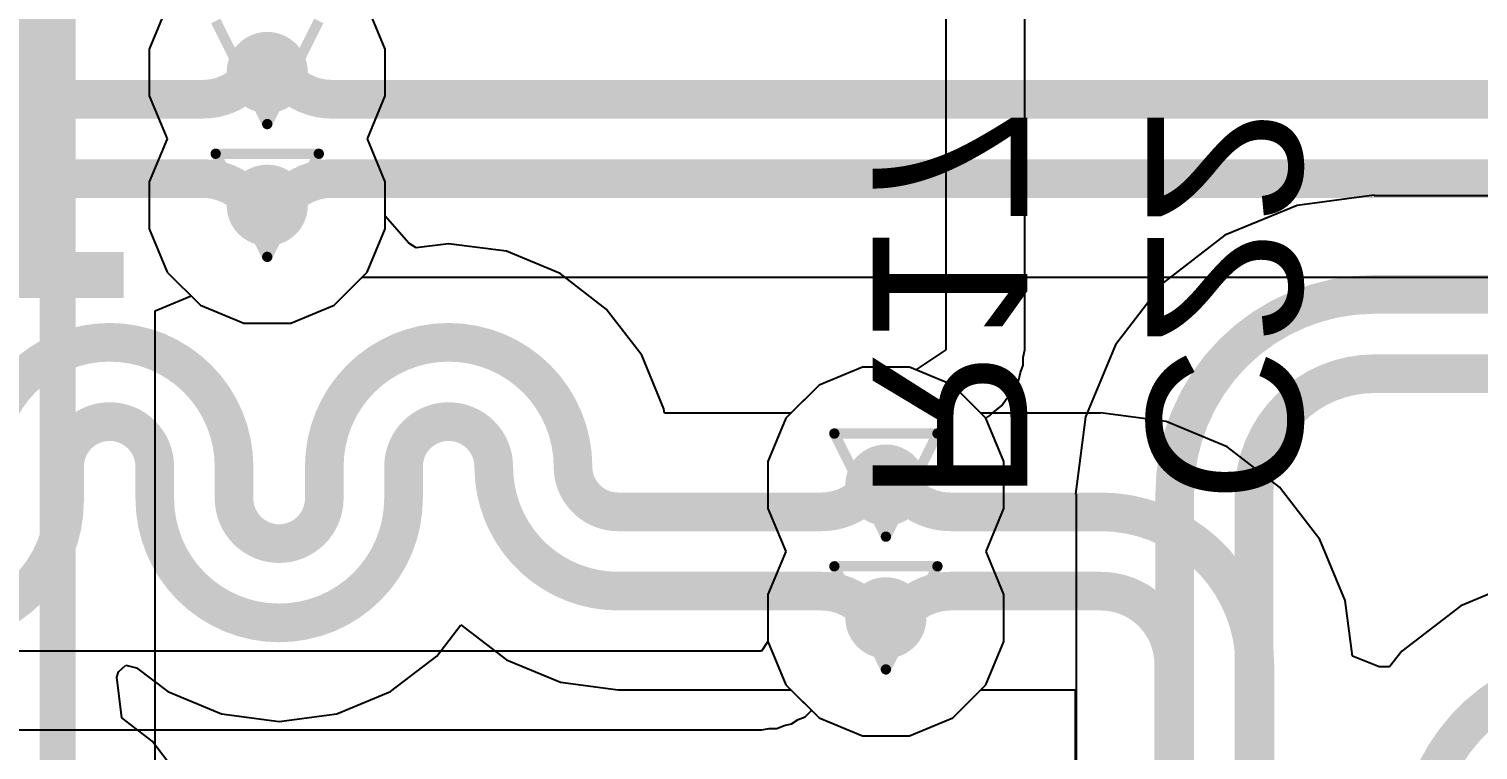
# Model space of a CAD drawing. Header units: inches. Extents: x -5 to 234, y -4 to 104.
# Drawn here: x 48.06 to 55.2, y 6.19 to 9.74 of the extents above; entities that cross this region are included whole.
import ezdxf

# ---------------------------------------------------------------- set-up
doc = ezdxf.new("R2010")
doc.units = ezdxf.units.IN
for name, color, linetype in [('Bottom Layer', 5, 'Continuous'), ('Bottom Overlay', 54, 'Continuous'), ('Drill Drawing', 1, 'Continuous'), ('GND', 16, 'Continuous'), ('POWER', 76, 'Continuous'), ('Top Layer', 1, 'Continuous'), ('Top Overlay', 2, 'Continuous'), ('Via Holes', 16, 'Continuous')]:
    doc.layers.add(name, color=color, linetype=linetype)
doc.styles.add('Arial', font='', dxfattribs={"height": 0.2})
doc.styles.add('Arial Black_Bold', font='', dxfattribs={"height": 0.2})
doc.styles.get('Arial').set_extended_font_data('Arial')
doc.styles.get('Arial Black_Bold').set_extended_font_data('Arial Black', bold=True)

msp = doc.modelspace()

# ---------------------------------------------------------------- hatches: boundary and pattern name
at = {"layer": 'Bottom Layer'}
h = msp.add_hatch(color=5, dxfattribs=at)
edge = h.paths.add_edge_path()
edge.add_arc((49.234, 9.5298), 0.2, 0, 360)
h = msp.add_hatch(color=5, dxfattribs=at)
edge = h.paths.add_edge_path()
edge.add_arc((49.234, 8.8758), 0.2, 0, 360)
h = msp.add_hatch(color=5, dxfattribs=at)
edge = h.paths.add_edge_path()
edge.add_arc((52.282, 7.4978), 0.2, 0, 360)
h = msp.add_hatch(color=5, dxfattribs=at)
edge = h.paths.add_edge_path()
edge.add_arc((52.282, 6.8438), 0.2, 0, 360)
at = {"layer": 'GND'}
h = msp.add_hatch(color=16, dxfattribs=at)
edge = h.paths.add_edge_path()
edge.add_arc((49.234, 9.5298), 0.2, 0, 360)
h = msp.add_hatch(color=16, dxfattribs=at)
edge = h.paths.add_edge_path()
edge.add_arc((49.234, 8.8758), 0.2, 0, 360)
h = msp.add_hatch(color=16, dxfattribs=at)
edge = h.paths.add_edge_path()
edge.add_arc((52.282, 7.4978), 0.2, 0, 360)
h = msp.add_hatch(color=16, dxfattribs=at)
edge = h.paths.add_edge_path()
edge.add_arc((52.282, 6.8438), 0.2, 0, 360)
at = {"layer": 'POWER'}
h = msp.add_hatch(color=76, dxfattribs=at)
edge = h.paths.add_edge_path()
edge.add_arc((49.234, 9.5298), 0.2, 0, 360)
h = msp.add_hatch(color=76, dxfattribs=at)
edge = h.paths.add_edge_path()
edge.add_arc((49.234, 8.8758), 0.2, 0, 360)
h = msp.add_hatch(color=76, dxfattribs=at)
edge = h.paths.add_edge_path()
edge.add_arc((52.282, 7.4978), 0.2, 0, 360)
h = msp.add_hatch(color=76, dxfattribs=at)
edge = h.paths.add_edge_path()
edge.add_arc((52.282, 6.8438), 0.2, 0, 360)
at = {"layer": 'Top Layer'}
h = msp.add_hatch(color=1, dxfattribs=at)
edge = h.paths.add_edge_path()
edge.add_arc((49.234, 9.5298), 0.2, 0, 360)
h = msp.add_hatch(color=1, dxfattribs=at)
edge = h.paths.add_edge_path()
edge.add_arc((49.234, 8.8758), 0.2, 0, 360)
h = msp.add_hatch(color=1, dxfattribs=at)
edge = h.paths.add_edge_path()
edge.add_arc((52.282, 7.4978), 0.2, 0, 360)
h = msp.add_hatch(color=1, dxfattribs=at)
edge = h.paths.add_edge_path()
edge.add_arc((52.282, 6.8438), 0.2, 0, 360)
at = {"layer": 'Via Holes'}
h = msp.add_hatch(color=7, dxfattribs=at)
edge = h.paths.add_edge_path()
edge.add_arc((49.234, 9.5298), 0.1, 0, 360)
h = msp.add_hatch(color=7, dxfattribs=at)
edge = h.paths.add_edge_path()
edge.add_arc((49.234, 8.8758), 0.1, 0, 360)
h = msp.add_hatch(color=7, dxfattribs=at)
edge = h.paths.add_edge_path()
edge.add_arc((52.282, 7.4978), 0.1, 0, 360)
h = msp.add_hatch(color=7, dxfattribs=at)
edge = h.paths.add_edge_path()
edge.add_arc((52.282, 6.8438), 0.1, 0, 360)

# ---------------------------------------------------------------- linework, layer by layer
at = {"layer": 'Bottom Layer'}
for p, q in [((49.815, 9.6453), (49.7265, 9.8589)), ((49.815, 9.4142), (49.815, 9.6453)), ((49.7274, 9.2028), (49.815, 9.4142)), ((49.815, 8.9913), (49.7274, 9.2028)), ((49.815, 8.8226), (49.815, 8.9913)), ((54.6877, 8.9256), (54.3077, 8.8755)), ((54.6877, 8.9228), (54.6877, 8.9256)), ((54.3077, 8.8755), (53.9524, 8.7284)), ((54.6881, 8.9225), (54.6877, 8.9228)), ((73.5388, 8.9225), (54.6881, 8.9225)), ((54.6881, 8.9225), (54.6881, 8.9225)), ((49.9312, 8.6886), (49.815, 8.8226)), ((53.9524, 8.7284), (53.6473, 8.4943)), ((49.9683, 8.6657), (49.9312, 8.6886)), ((50.1276, 8.6867), (49.9683, 8.6657)), ((50.4119, 8.6492), (50.1276, 8.6867)), ((50.6768, 8.5395), (50.4119, 8.6492)), ((50.9043, 8.365), (50.6768, 8.5395)), ((53.6473, 8.4943), (53.4132, 8.1892)), ((51.0788, 8.1375), (50.9043, 8.365)), ((53.4132, 8.1892), (53.266, 7.8339)), ((51.1886, 7.8726), (51.0788, 8.1375)), ((52.1664, 8.0788), (51.9529, 7.9903)), ((52.3975, 8.0788), (52.1664, 8.0788)), ((52.6111, 7.9903), (52.3975, 8.0788)), ((51.9529, 7.9903), (51.8142, 7.8516)), ((52.7745, 7.8269), (52.6111, 7.9903)), ((51.1913, 7.8516), (51.1886, 7.8726)), ((51.8142, 7.8516), (51.1913, 7.8516)), ((52.863, 7.6133), (52.7745, 7.8269)), ((53.266, 7.8339), (53.2158, 7.4526)), ((52.863, 7.3822), (52.863, 7.6133)), ((53.2158, 7.4526), (53.2191, 7.4526)), ((53.2191, 7.4526), (53.2191, -0.7385)), ((52.7754, 7.1708), (52.863, 7.3822)), ((52.863, 6.9593), (52.7754, 7.1708)), ((52.863, 6.7282), (52.863, 6.9593)), ((50.0693, 6.6551), (50.1881, 6.8099)), ((50.1881, 6.8099), (50.4134, 6.637)), ((52.7745, 6.5146), (52.863, 6.7282)), ((49.8418, 6.4806), (50.0693, 6.6551)), ((48.4925, 6.5521), (48.5019, 6.5776)), ((48.5019, 6.5776), (48.538, 6.6104)), ((48.538, 6.6104), (48.5897, 6.5985)), ((48.5897, 6.5985), (48.7434, 6.4806)), ((50.4134, 6.637), (50.6783, 6.5273)), ((48.5174, 6.3515), (48.4925, 6.5521)), ((50.6783, 6.5273), (50.9626, 6.4899)), ((52.6111, 6.3512), (52.7745, 6.5146)), ((48.7434, 6.4806), (49.0083, 6.3709)), ((49.5769, 6.3709), (49.8418, 6.4806)), ((50.9626, 6.4899), (50.9626, 6.4899)), ((50.9626, 6.4899), (51.8142, 6.4899)), ((51.8142, 6.4899), (51.9529, 6.3512)), ((49.0083, 6.3709), (49.2926, 6.3334)), ((49.2926, 6.3334), (49.5769, 6.3709)), ((48.6677, 6.2362), (48.5174, 6.3515)), ((51.9529, 6.3512), (52.1664, 6.2628)), ((52.3975, 6.2628), (52.6111, 6.3512)), ((48.8422, 6.0087), (48.6677, 6.2362)), ((52.1664, 6.2628), (52.3975, 6.2628))]:
    msp.add_line(p, q, dxfattribs=at)
for points in [[(49.1372, 9.4897, 0.1905, 0.1905, -0.198912), (48.9159, 9.398, 0.1905, 0.1905, 0)], [(49.1372, 9.4897, 0.1905, 0.1905, -0.198912), (49.234, 9.5298, 0.1905, 0.1905, 0)], [(47.925, 9.398, 0.1905, 0.1905, 0), (48.9159, 9.398, 0.1905, 0.1905, 0)], [(47.1, 9.0075, 0.1905, 0.1905, 0), (48.9159, 9.0075, 0.1905, 0.1905, 0)], [(48.9159, 9.0075, 0.1905, 0.1905, -0.198912), (49.1372, 8.9158, 0.1905, 0.1905, 0)], [(49.234, 8.8758, 0.1905, 0.1905, -0.198912), (49.1372, 8.9158, 0.1905, 0.1905, 0)], [(53.7047, 7.4526, 0.1905, 0.1905, -0.413962), (54.6881, 8.4369, 0.1905, 0.1905, 0)], [(54.6881, 8.4369, 0.1905, 0.1905, 0), (73.5388, 8.4369, 0.1905, 0.1905, 0)], [(47.8449, 7.5883, 0.1905, 0.1905, -1), (49.0704, 7.5883, 0.1905, 0.1905, 0)], [(49.5149, 7.5883, 0.1905, 0.1905, -1), (50.7404, 7.5883, 0.1905, 0.1905, 0)], [(54.0952, 7.4526, 0.1905, 0.1905, -0.413798), (54.6881, 8.0464, 0.1905, 0.1905, 0)], [(54.6881, 8.0464, 0.1905, 0.1905, 0), (73.5388, 8.0464, 0.1905, 0.1905, 0)], [(48.2354, 7.5883, 0.1905, 0.1905, -1), (48.6799, 7.5883, 0.1905, 0.1905, 0)], [(49.9054, 7.5883, 0.1905, 0.1905, -1), (50.3499, 7.5883, 0.1905, 0.1905, 0)], [(48.2354, 7.4191, 0.1905, 0.1905, 0), (48.2354, 7.5883, 0.1905, 0.1905, 0)], [(48.6799, 7.4318, 0.1905, 0.1905, 0), (48.6799, 7.5883, 0.1905, 0.1905, 0)], [(49.0704, 7.4318, 0.1905, 0.1905, 0), (49.0704, 7.5883, 0.1905, 0.1905, 0)], [(49.5149, 7.4318, 0.1905, 0.1905, 0), (49.5149, 7.5883, 0.1905, 0.1905, 0)], [(49.9054, 7.4318, 0.1905, 0.1905, 0), (49.9054, 7.5883, 0.1905, 0.1905, 0)], [(50.3499, 7.5883, 0.1905, 0.1905, 0), (50.3499, 7.5883, 0.1905, 0.1905, 0)], [(50.9626, 6.9755, 0.1905, 0.1905, -0.414214), (50.3499, 7.5883, 0.1905, 0.1905, 0)], [(50.7404, 7.5883, 0.1905, 0.1905, 0), (50.7404, 7.5883, 0.1905, 0.1905, 0)], [(50.9626, 7.366, 0.1905, 0.1905, -0.414214), (50.7404, 7.5883, 0.1905, 0.1905, 0)], [(52.1852, 7.4577, 0.1905, 0.1905, -0.198912), (52.282, 7.4978, 0.1905, 0.1905, 0)], [(48.2354, 7.4191, 0.1905, 0.1905, -1), (47.0099, 7.4191, 0.1905, 0.1905, 0)], [(49.9054, 7.4318, 0.1905, 0.1905, -1), (48.6799, 7.4318, 0.1905, 0.1905, 0)], [(49.5149, 7.4318, 0.1905, 0.1905, -1), (49.0704, 7.4318, 0.1905, 0.1905, 0)], [(52.1852, 7.4577, 0.1905, 0.1905, -0.198912), (51.9639, 7.366, 0.1905, 0.1905, 0)], [(53.7047, 7.4526, 0.1905, 0.1905, 0), (53.7047, 7.4526, 0.1905, 0.1905, 0)], [(53.7047, -0.8883, 0.1905, 0.1905, 0), (53.7047, 7.4526, 0.1905, 0.1905, 0)], [(54.0952, -0.8883, 0.1905, 0.1905, 0), (54.0952, 7.4526, 0.1905, 0.1905, 0)], [(50.9626, 7.366, 0.1905, 0.1905, 0), (51.9639, 7.366, 0.1905, 0.1905, 0)], [(50.9626, 6.9755, 0.1905, 0.1905, 0), (51.9639, 6.9755, 0.1905, 0.1905, 0)], [(51.9639, 6.9755, 0.1905, 0.1905, -0.198912), (52.1852, 6.8838, 0.1905, 0.1905, 0)], [(52.282, 6.8438, 0.1905, 0.1905, -0.198912), (52.1852, 6.8838, 0.1905, 0.1905, 0)]]:
    msp.add_lwpolyline(points, format="xyseb", dxfattribs=at)
for points in [[(49.0896, 9.4897, 0.0952, 0.0952, 1), (49.1848, 9.4897, 0.0952, 0.0952, 1)], [(49.0896, 9.4897, 0.0952, 0.0952, 1), (49.1848, 9.4897, 0.0952, 0.0952, 1)], [(49.1864, 9.5298, 0.0952, 0.0952, 1), (49.2816, 9.5298, 0.0952, 0.0952, 1)], [(48.8683, 9.398, 0.0952, 0.0952, 1), (48.9635, 9.398, 0.0952, 0.0952, 1)], [(48.8683, 9.398, 0.0952, 0.0952, 1), (48.9635, 9.398, 0.0952, 0.0952, 1)], [(48.8683, 9.0075, 0.0952, 0.0952, 1), (48.9635, 9.0075, 0.0952, 0.0952, 1)], [(48.8683, 9.0075, 0.0952, 0.0952, 1), (48.9635, 9.0075, 0.0952, 0.0952, 1)], [(49.0896, 8.9158, 0.0952, 0.0952, 1), (49.1848, 8.9158, 0.0952, 0.0952, 1)], [(49.0896, 8.9158, 0.0952, 0.0952, 1), (49.1848, 8.9158, 0.0952, 0.0952, 1)], [(49.1864, 8.8758, 0.0952, 0.0952, 1), (49.2816, 8.8758, 0.0952, 0.0952, 1)], [(54.6405, 8.4369, 0.0952, 0.0952, 1), (54.7357, 8.4369, 0.0952, 0.0952, 1)], [(54.6405, 8.4369, 0.0952, 0.0952, 1), (54.7357, 8.4369, 0.0952, 0.0952, 1)], [(54.6405, 8.0464, 0.0952, 0.0952, 1), (54.7357, 8.0464, 0.0952, 0.0952, 1)], [(54.6405, 8.0464, 0.0952, 0.0952, 1), (54.7357, 8.0464, 0.0952, 0.0952, 1)], [(48.1877, 7.5883, 0.0952, 0.0952, 1), (48.283, 7.5883, 0.0952, 0.0952, 1)], [(48.1877, 7.5883, 0.0952, 0.0952, 1), (48.283, 7.5883, 0.0952, 0.0952, 1)], [(48.6322, 7.5883, 0.0952, 0.0952, 1), (48.7275, 7.5883, 0.0952, 0.0952, 1)], [(48.6322, 7.5883, 0.0952, 0.0952, 1), (48.7275, 7.5883, 0.0952, 0.0952, 1)], [(49.0227, 7.5883, 0.0952, 0.0952, 1), (49.118, 7.5883, 0.0952, 0.0952, 1)], [(49.0227, 7.5883, 0.0952, 0.0952, 1), (49.118, 7.5883, 0.0952, 0.0952, 1)], [(49.4672, 7.5883, 0.0952, 0.0952, 1), (49.5625, 7.5883, 0.0952, 0.0952, 1)], [(49.4672, 7.5883, 0.0952, 0.0952, 1), (49.5625, 7.5883, 0.0952, 0.0952, 1)], [(49.8577, 7.5883, 0.0952, 0.0952, 1), (49.953, 7.5883, 0.0952, 0.0952, 1)], [(49.8577, 7.5883, 0.0952, 0.0952, 1), (49.953, 7.5883, 0.0952, 0.0952, 1)], [(50.3022, 7.5883, 0.0952, 0.0952, 1), (50.3975, 7.5883, 0.0952, 0.0952, 1)], [(50.3022, 7.5883, 0.0952, 0.0952, 1), (50.3975, 7.5883, 0.0952, 0.0952, 1)], [(50.3022, 7.5883, 0.0952, 0.0952, 1), (50.3975, 7.5883, 0.0952, 0.0952, 1)], [(50.3022, 7.5883, 0.0952, 0.0952, 1), (50.3975, 7.5883, 0.0952, 0.0952, 1)], [(50.6927, 7.5883, 0.0952, 0.0952, 1), (50.788, 7.5883, 0.0952, 0.0952, 1)], [(50.6927, 7.5883, 0.0952, 0.0952, 1), (50.788, 7.5883, 0.0952, 0.0952, 1)], [(50.6927, 7.5883, 0.0952, 0.0952, 1), (50.788, 7.5883, 0.0952, 0.0952, 1)], [(50.6927, 7.5883, 0.0952, 0.0952, 1), (50.788, 7.5883, 0.0952, 0.0952, 1)], [(52.2344, 7.4978, 0.0952, 0.0952, 1), (52.3296, 7.4978, 0.0952, 0.0952, 1)], [(48.1877, 7.4191, 0.0952, 0.0952, 1), (48.283, 7.4191, 0.0952, 0.0952, 1)], [(48.1877, 7.4191, 0.0952, 0.0952, 1), (48.283, 7.4191, 0.0952, 0.0952, 1)], [(48.6322, 7.4318, 0.0952, 0.0952, 1), (48.7275, 7.4318, 0.0952, 0.0952, 1)], [(48.6322, 7.4318, 0.0952, 0.0952, 1), (48.7275, 7.4318, 0.0952, 0.0952, 1)], [(49.0227, 7.4318, 0.0952, 0.0952, 1), (49.118, 7.4318, 0.0952, 0.0952, 1)], [(49.0227, 7.4318, 0.0952, 0.0952, 1), (49.118, 7.4318, 0.0952, 0.0952, 1)], [(49.4672, 7.4318, 0.0952, 0.0952, 1), (49.5625, 7.4318, 0.0952, 0.0952, 1)], [(49.4672, 7.4318, 0.0952, 0.0952, 1), (49.5625, 7.4318, 0.0952, 0.0952, 1)], [(49.8577, 7.4318, 0.0952, 0.0952, 1), (49.953, 7.4318, 0.0952, 0.0952, 1)], [(49.8577, 7.4318, 0.0952, 0.0952, 1), (49.953, 7.4318, 0.0952, 0.0952, 1)], [(52.1376, 7.4577, 0.0952, 0.0952, 1), (52.2328, 7.4577, 0.0952, 0.0952, 1)], [(52.1376, 7.4577, 0.0952, 0.0952, 1), (52.2328, 7.4577, 0.0952, 0.0952, 1)], [(53.657, 7.4526, 0.0952, 0.0952, 1), (53.7523, 7.4526, 0.0952, 0.0952, 1)], [(53.657, 7.4526, 0.0952, 0.0952, 1), (53.7523, 7.4526, 0.0952, 0.0952, 1)], [(53.657, 7.4526, 0.0952, 0.0952, 1), (53.7523, 7.4526, 0.0952, 0.0952, 1)], [(53.657, 7.4526, 0.0952, 0.0952, 1), (53.7523, 7.4526, 0.0952, 0.0952, 1)], [(54.0475, 7.4526, 0.0952, 0.0952, 1), (54.1428, 7.4526, 0.0952, 0.0952, 1)], [(54.0475, 7.4526, 0.0952, 0.0952, 1), (54.1428, 7.4526, 0.0952, 0.0952, 1)], [(50.915, 7.366, 0.0952, 0.0952, 1), (51.0102, 7.366, 0.0952, 0.0952, 1)], [(50.915, 7.366, 0.0952, 0.0952, 1), (51.0102, 7.366, 0.0952, 0.0952, 1)], [(51.9163, 7.366, 0.0952, 0.0952, 1), (52.0115, 7.366, 0.0952, 0.0952, 1)], [(51.9163, 7.366, 0.0952, 0.0952, 1), (52.0115, 7.366, 0.0952, 0.0952, 1)], [(50.915, 6.9755, 0.0952, 0.0952, 1), (51.0102, 6.9755, 0.0952, 0.0952, 1)], [(50.915, 6.9755, 0.0952, 0.0952, 1), (51.0102, 6.9755, 0.0952, 0.0952, 1)], [(51.9163, 6.9755, 0.0952, 0.0952, 1), (52.0115, 6.9755, 0.0952, 0.0952, 1)], [(51.9163, 6.9755, 0.0952, 0.0952, 1), (52.0115, 6.9755, 0.0952, 0.0952, 1)], [(52.1376, 6.8838, 0.0952, 0.0952, 1), (52.2328, 6.8838, 0.0952, 0.0952, 1)], [(52.1376, 6.8838, 0.0952, 0.0952, 1), (52.2328, 6.8838, 0.0952, 0.0952, 1)], [(52.2344, 6.8438, 0.0952, 0.0952, 1), (52.3296, 6.8438, 0.0952, 0.0952, 1)]]:
    msp.add_lwpolyline(points, format="xyseb", close=True, dxfattribs=at)
at = {"layer": 'Drill Drawing'}
for points in [[(48.98, 9.7838, 0.0508, 0.0508, 0), (49.234, 9.2758, 0.0508, 0.0508, 0)], [(49.234, 9.2758, 0.0508, 0.0508, 0), (49.488, 9.7838, 0.0508, 0.0508, 0)], [(48.98, 9.1298, 0.0508, 0.0508, 0), (49.488, 9.1298, 0.0508, 0.0508, 0)], [(48.98, 9.1298, 0.0508, 0.0508, 0), (49.234, 8.6218, 0.0508, 0.0508, 0)], [(49.234, 8.6218, 0.0508, 0.0508, 0), (49.488, 9.1298, 0.0508, 0.0508, 0)], [(52.028, 7.7518, 0.0508, 0.0508, 0), (52.536, 7.7518, 0.0508, 0.0508, 0)], [(52.028, 7.7518, 0.0508, 0.0508, 0), (52.282, 7.2438, 0.0508, 0.0508, 0)], [(52.282, 7.2438, 0.0508, 0.0508, 0), (52.536, 7.7518, 0.0508, 0.0508, 0)], [(52.028, 7.0978, 0.0508, 0.0508, 0), (52.536, 7.0978, 0.0508, 0.0508, 0)], [(52.028, 7.0978, 0.0508, 0.0508, 0), (52.282, 6.5898, 0.0508, 0.0508, 0)], [(52.282, 6.5898, 0.0508, 0.0508, 0), (52.536, 7.0978, 0.0508, 0.0508, 0)]]:
    msp.add_lwpolyline(points, format="xyseb", dxfattribs=at)
for points in [[(49.2213, 9.2758, 0.0254, 0.0254, 1), (49.2467, 9.2758, 0.0254, 0.0254, 1)], [(49.2213, 9.2758, 0.0254, 0.0254, 1), (49.2467, 9.2758, 0.0254, 0.0254, 1)], [(48.9673, 9.1298, 0.0254, 0.0254, 1), (48.9927, 9.1298, 0.0254, 0.0254, 1)], [(48.9673, 9.1298, 0.0254, 0.0254, 1), (48.9927, 9.1298, 0.0254, 0.0254, 1)], [(49.4753, 9.1298, 0.0254, 0.0254, 1), (49.5007, 9.1298, 0.0254, 0.0254, 1)], [(49.4753, 9.1298, 0.0254, 0.0254, 1), (49.5007, 9.1298, 0.0254, 0.0254, 1)], [(49.2213, 8.6218, 0.0254, 0.0254, 1), (49.2467, 8.6218, 0.0254, 0.0254, 1)], [(49.2213, 8.6218, 0.0254, 0.0254, 1), (49.2467, 8.6218, 0.0254, 0.0254, 1)], [(52.0153, 7.7518, 0.0254, 0.0254, 1), (52.0407, 7.7518, 0.0254, 0.0254, 1)], [(52.0153, 7.7518, 0.0254, 0.0254, 1), (52.0407, 7.7518, 0.0254, 0.0254, 1)], [(52.5233, 7.7518, 0.0254, 0.0254, 1), (52.5487, 7.7518, 0.0254, 0.0254, 1)], [(52.5233, 7.7518, 0.0254, 0.0254, 1), (52.5487, 7.7518, 0.0254, 0.0254, 1)], [(52.2693, 7.2438, 0.0254, 0.0254, 1), (52.2947, 7.2438, 0.0254, 0.0254, 1)], [(52.2693, 7.2438, 0.0254, 0.0254, 1), (52.2947, 7.2438, 0.0254, 0.0254, 1)], [(52.0153, 7.0978, 0.0254, 0.0254, 1), (52.0407, 7.0978, 0.0254, 0.0254, 1)], [(52.0153, 7.0978, 0.0254, 0.0254, 1), (52.0407, 7.0978, 0.0254, 0.0254, 1)], [(52.5233, 7.0978, 0.0254, 0.0254, 1), (52.5487, 7.0978, 0.0254, 0.0254, 1)], [(52.5233, 7.0978, 0.0254, 0.0254, 1), (52.5487, 7.0978, 0.0254, 0.0254, 1)], [(52.2693, 6.5898, 0.0254, 0.0254, 1), (52.2947, 6.5898, 0.0254, 0.0254, 1)], [(52.2693, 6.5898, 0.0254, 0.0254, 1), (52.2947, 6.5898, 0.0254, 0.0254, 1)]]:
    msp.add_lwpolyline(points, format="xyseb", close=True, dxfattribs=at)
at = {"layer": 'GND'}
for p, q in [((48.7414, 9.8589), (48.653, 9.6453)), ((49.815, 9.6453), (49.7265, 9.8589)), ((48.653, 9.6453), (48.653, 9.4142)), ((49.815, 9.4142), (49.815, 9.6453)), ((48.653, 9.4142), (48.7406, 9.2028)), ((49.7274, 9.2028), (49.815, 9.4142)), ((48.7406, 9.2028), (48.653, 8.9913)), ((49.815, 8.9913), (49.7274, 9.2028)), ((48.653, 8.9913), (48.653, 8.7602)), ((49.815, 8.7602), (49.815, 8.9913)), ((48.653, 8.7602), (48.7414, 8.5466)), ((49.7265, 8.5466), (49.815, 8.7602)), ((48.7414, 8.5466), (48.9049, 8.3832)), ((49.5631, 8.3832), (49.7265, 8.5466)), ((48.9049, 8.3832), (49.1184, 8.2948)), ((49.3495, 8.2948), (49.5631, 8.3832)), ((49.1184, 8.2948), (49.3495, 8.2948)), ((52.1664, 8.0788), (51.9529, 7.9903)), ((52.3975, 8.0788), (52.1664, 8.0788)), ((52.6111, 7.9903), (52.3975, 8.0788)), ((51.9529, 7.9903), (51.7894, 7.8269)), ((52.7745, 7.8269), (52.6111, 7.9903)), ((51.7894, 7.8269), (51.701, 7.6133)), ((52.863, 7.6133), (52.7745, 7.8269)), ((51.701, 7.6133), (51.701, 7.3822)), ((52.863, 7.3822), (52.863, 7.6133)), ((51.701, 7.3822), (51.7886, 7.1708)), ((52.7754, 7.1708), (52.863, 7.3822)), ((51.7886, 7.1708), (51.701, 6.9593)), ((52.863, 6.9593), (52.7754, 7.1708)), ((51.701, 6.9593), (51.701, 6.7282)), ((52.863, 6.7282), (52.863, 6.9593)), ((51.701, 6.7282), (51.7894, 6.5146)), ((52.7745, 6.5146), (52.863, 6.7282)), ((51.7894, 6.5146), (51.9529, 6.3512)), ((52.6111, 6.3512), (52.7745, 6.5146)), ((51.9529, 6.3512), (52.1664, 6.2628)), ((52.3975, 6.2628), (52.6111, 6.3512)), ((52.1664, 6.2628), (52.3975, 6.2628))]:
    msp.add_line(p, q, dxfattribs=at)
at = {"layer": 'POWER'}
for p, q in [((52.578, 12.9121), (52.578, 9.5428)), ((52.9665, 9.5428), (52.9665, 12.9121)), ((48.7414, 9.8589), (48.653, 9.6453)), ((49.815, 9.6453), (49.7265, 9.8589)), ((48.653, 9.6453), (48.653, 9.4142)), ((49.815, 9.4142), (49.815, 9.6453)), ((52.578, 9.5428), (52.578, 8.164)), ((52.9665, 8.164), (52.9665, 9.5428)), ((48.653, 9.4142), (48.7406, 9.2028)), ((49.7274, 9.2028), (49.815, 9.4142)), ((48.7406, 9.2028), (48.653, 8.9913)), ((49.815, 8.9913), (49.7274, 9.2028)), ((48.653, 8.9913), (48.653, 8.7602)), ((49.815, 8.7602), (49.815, 8.9913)), ((48.653, 8.7602), (48.7414, 8.5466)), ((49.7265, 8.5466), (49.815, 8.7602)), ((48.7414, 8.5466), (48.9049, 8.3832)), ((49.5631, 8.3832), (49.7265, 8.5466)), ((48.9049, 8.3832), (49.1184, 8.2948)), ((49.3495, 8.2948), (49.5631, 8.3832)), ((49.1184, 8.2948), (49.3495, 8.2948)), ((52.578, 8.164), (52.4302, 8.0652)), ((52.959, 8.1265), (52.9665, 8.164)), ((52.1664, 8.0788), (51.9529, 7.9903)), ((52.3975, 8.0788), (52.1664, 8.0788)), ((52.4302, 8.0652), (52.3975, 8.0788)), ((52.9444, 8.0529), (52.959, 8.0882)), ((52.959, 8.0882), (52.959, 8.1265)), ((52.9156, 7.9836), (52.9369, 8.0154)), ((52.9369, 8.0154), (52.9444, 8.0529)), ((51.9529, 7.9903), (51.7894, 7.8269)), ((52.8739, 7.9212), (52.901, 7.9482)), ((52.901, 7.9482), (52.9156, 7.9836)), ((52.8001, 7.8473), (52.8527, 7.8893)), ((52.8527, 7.8893), (52.8739, 7.9212)), ((51.7894, 7.8269), (51.701, 7.6133)), ((52.7745, 7.8269), (52.7843, 7.8347)), ((52.863, 7.6133), (52.7745, 7.8269)), ((52.7843, 7.8347), (52.7938, 7.841)), ((52.7938, 7.841), (52.8001, 7.8473)), ((51.701, 7.6133), (51.701, 7.3822)), ((52.863, 7.3822), (52.863, 7.6133)), ((51.701, 7.3822), (51.7886, 7.1708)), ((52.7754, 7.1708), (52.863, 7.3822)), ((51.7886, 7.1708), (51.701, 6.9593)), ((52.863, 6.9593), (52.7754, 7.1708)), ((51.701, 6.9593), (51.701, 6.7282)), ((52.863, 6.7282), (52.863, 6.9593)), ((51.701, 6.7282), (51.6689, 6.6802)), ((52.7745, 6.5146), (52.863, 6.7282)), ((51.6689, 6.6802), (37.3064, 6.6802)), ((52.6111, 6.3512), (52.7745, 6.5146)), ((51.8494, 6.3426), (51.8847, 6.3572)), ((51.8847, 6.3572), (51.9118, 6.3843)), ((51.9118, 6.3843), (51.9166, 6.3875)), ((51.9166, 6.3875), (51.9529, 6.3512)), ((37.3064, 6.2917), (51.6689, 6.2917)), ((51.6689, 6.2917), (51.7064, 6.2992)), ((51.7064, 6.2992), (51.7447, 6.2992)), ((51.7447, 6.2992), (51.78, 6.3138)), ((51.78, 6.3138), (51.8176, 6.3213)), ((51.8176, 6.3213), (51.8494, 6.3426)), ((51.9529, 6.3512), (52.1664, 6.2628)), ((52.3975, 6.2628), (52.6111, 6.3512)), ((52.1664, 6.2628), (52.3975, 6.2628))]:
    msp.add_line(p, q, dxfattribs=at)
at = {"layer": 'Top Layer'}
for p, q in [((49.5631, 8.3832), (49.7018, 8.5219)), ((49.7018, 8.5219), (56.6344, 8.5219)), ((48.681, 8.3556), (48.8588, 8.4293)), ((48.8588, 8.4293), (48.9049, 8.3832)), ((48.681, 1.7009), (48.681, 8.3556)), ((48.9049, 8.3832), (49.1184, 8.2948)), ((49.3495, 8.2948), (49.5631, 8.3832)), ((49.1184, 8.2948), (49.3495, 8.2948)), ((52.1664, 8.0788), (51.9529, 7.9903)), ((52.3975, 8.0788), (52.1664, 8.0788)), ((52.6111, 7.9903), (52.3975, 8.0788)), ((51.9529, 7.9903), (51.7894, 7.8269)), ((52.7498, 7.8516), (52.6111, 7.9903)), ((51.7894, 7.8269), (51.701, 7.6133)), ((53.34, 7.8516), (52.7498, 7.8516)), ((53.6627, 7.8104), (53.34, 7.8529)), ((53.34, 7.8529), (53.34, 7.8516)), ((53.9634, 7.6859), (53.6627, 7.8104)), ((54.2216, 7.4877), (53.9634, 7.6859)), ((51.701, 7.6133), (51.701, 7.3822)), ((54.4198, 7.2295), (54.2216, 7.4877)), ((51.701, 7.3822), (51.7886, 7.1708)), ((54.5444, 6.9288), (54.4198, 7.2295)), ((51.7886, 7.1708), (51.701, 6.9593)), ((55.4536, 7.0444), (55.1145, 6.9039)), ((51.701, 6.9593), (51.701, 6.7282)), ((54.5803, 6.6558), (54.5444, 6.9288)), ((55.1145, 6.9039), (54.8234, 6.6805)), ((51.701, 6.7282), (51.7894, 6.5146)), ((54.7117, 6.6033), (54.5803, 6.6558)), ((54.8234, 6.6805), (54.7633, 6.6022)), ((54.7633, 6.6022), (54.7117, 6.6033)), ((51.7894, 6.5146), (51.9529, 6.3512)), ((52.6111, 6.3512), (52.7498, 6.4899)), ((52.7498, 6.4899), (53.2143, 6.4899)), ((53.2143, 6.4899), (53.2143, 5.0097)), ((51.9529, 6.3512), (52.1664, 6.2628)), ((52.3975, 6.2628), (52.6111, 6.3512)), ((52.1664, 6.2628), (52.3975, 6.2628))]:
    msp.add_line(p, q, dxfattribs=at)
for points in [[(48.2019, 1.6459, 0.1778, 0.1778, 0), (48.2019, 12.3879, 0.1778, 0.1778, 0)], [(49.234, 9.5298, 0.1905, 0.1905, -0.198912), (49.3308, 9.4897, 0.1905, 0.1905, 0)], [(49.552, 9.398, 0.1905, 0.1905, -0.198912), (49.3308, 9.4897, 0.1905, 0.1905, 0)], [(49.552, 9.398, 0.1905, 0.1905, 0), (56.6344, 9.398, 0.1905, 0.1905, 0)], [(49.3308, 8.9158, 0.1905, 0.1905, -0.198912), (49.552, 9.0075, 0.1905, 0.1905, 0)], [(49.552, 9.0075, 0.1905, 0.1905, 0), (56.6344, 9.0075, 0.1905, 0.1905, 0)], [(49.3308, 8.9158, 0.1905, 0.1905, -0.198912), (49.234, 8.8758, 0.1905, 0.1905, 0)], [(52.282, 7.4978, 0.1905, 0.1905, -0.198912), (52.3788, 7.4577, 0.1905, 0.1905, 0)], [(52.6, 7.366, 0.1905, 0.1905, -0.198912), (52.3788, 7.4577, 0.1905, 0.1905, 0)], [(52.6, 7.366, 0.1905, 0.1905, 0), (53.34, 7.366, 0.1905, 0.1905, 0)], [(53.34, 7.366, 0.1905, 0.1905, -0.414214), (54.0999, 6.6061, 0.1905, 0.1905, 0)], [(52.3788, 6.8838, 0.1905, 0.1905, -0.198912), (52.6, 6.9755, 0.1905, 0.1905, 0)], [(52.6, 6.9755, 0.1905, 0.1905, 0), (53.34, 6.9755, 0.1905, 0.1905, 0)], [(53.34, 6.9755, 0.1905, 0.1905, -0.414214), (53.6999, 6.6156, 0.1905, 0.1905, 0)], [(52.3788, 6.8838, 0.1905, 0.1905, -0.198912), (52.282, 6.8438, 0.1905, 0.1905, 0)], [(53.6999, 1.0798, 0.1905, 0.1905, 0), (53.6999, 6.6156, 0.1905, 0.1905, 0)], [(54.0999, 1.0798, 0.1905, 0.1905, 0), (54.0999, 6.6061, 0.1905, 0.1905, 0)], [(54.8999, 5.6865, 0.1905, 0.1905, -0.414214), (55.8175, 6.604, 0.1905, 0.1905, 0)]]:
    msp.add_lwpolyline(points, format="xyseb", dxfattribs=at)
for points in [[(49.1864, 9.5298, 0.0952, 0.0952, 1), (49.2816, 9.5298, 0.0952, 0.0952, 1)], [(49.2831, 9.4897, 0.0952, 0.0952, 1), (49.3784, 9.4897, 0.0952, 0.0952, 1)], [(49.2831, 9.4897, 0.0952, 0.0952, 1), (49.3784, 9.4897, 0.0952, 0.0952, 1)], [(49.5044, 9.398, 0.0952, 0.0952, 1), (49.5997, 9.398, 0.0952, 0.0952, 1)], [(49.5044, 9.398, 0.0952, 0.0952, 1), (49.5997, 9.398, 0.0952, 0.0952, 1)], [(49.5044, 9.0075, 0.0952, 0.0952, 1), (49.5997, 9.0075, 0.0952, 0.0952, 1)], [(49.5044, 9.0075, 0.0952, 0.0952, 1), (49.5997, 9.0075, 0.0952, 0.0952, 1)], [(49.2831, 8.9158, 0.0952, 0.0952, 1), (49.3784, 8.9158, 0.0952, 0.0952, 1)], [(49.2831, 8.9158, 0.0952, 0.0952, 1), (49.3784, 8.9158, 0.0952, 0.0952, 1)], [(49.1864, 8.8758, 0.0952, 0.0952, 1), (49.2816, 8.8758, 0.0952, 0.0952, 1)], [(52.2344, 7.4978, 0.0952, 0.0952, 1), (52.3296, 7.4978, 0.0952, 0.0952, 1)], [(52.3311, 7.4577, 0.0952, 0.0952, 1), (52.4264, 7.4577, 0.0952, 0.0952, 1)], [(52.3311, 7.4577, 0.0952, 0.0952, 1), (52.4264, 7.4577, 0.0952, 0.0952, 1)], [(52.5524, 7.366, 0.0952, 0.0952, 1), (52.6477, 7.366, 0.0952, 0.0952, 1)], [(52.5524, 7.366, 0.0952, 0.0952, 1), (52.6477, 7.366, 0.0952, 0.0952, 1)], [(53.2924, 7.366, 0.0952, 0.0952, 1), (53.3876, 7.366, 0.0952, 0.0952, 1)], [(53.2924, 7.366, 0.0952, 0.0952, 1), (53.3876, 7.366, 0.0952, 0.0952, 1)], [(52.5524, 6.9755, 0.0952, 0.0952, 1), (52.6477, 6.9755, 0.0952, 0.0952, 1)], [(52.5524, 6.9755, 0.0952, 0.0952, 1), (52.6477, 6.9755, 0.0952, 0.0952, 1)], [(53.2924, 6.9755, 0.0952, 0.0952, 1), (53.3876, 6.9755, 0.0952, 0.0952, 1)], [(53.2924, 6.9755, 0.0952, 0.0952, 1), (53.3876, 6.9755, 0.0952, 0.0952, 1)], [(52.2344, 6.8438, 0.0952, 0.0952, 1), (52.3296, 6.8438, 0.0952, 0.0952, 1)], [(52.3311, 6.8838, 0.0952, 0.0952, 1), (52.4264, 6.8838, 0.0952, 0.0952, 1)], [(52.3311, 6.8838, 0.0952, 0.0952, 1), (52.4264, 6.8838, 0.0952, 0.0952, 1)], [(53.6523, 6.6156, 0.0952, 0.0952, 1), (53.7475, 6.6156, 0.0952, 0.0952, 1)], [(53.6523, 6.6156, 0.0952, 0.0952, 1), (53.7475, 6.6156, 0.0952, 0.0952, 1)], [(54.0523, 6.6061, 0.0952, 0.0952, 1), (54.1475, 6.6061, 0.0952, 0.0952, 1)], [(54.0523, 6.6061, 0.0952, 0.0952, 1), (54.1475, 6.6061, 0.0952, 0.0952, 1)]]:
    msp.add_lwpolyline(points, format="xyseb", close=True, dxfattribs=at)

# ---------------------------------------------------------------- texts
at = {"layer": 'Bottom Overlay', "style": 'Arial', "text_generation_flag": 2}
for s, p in [('R17', (52.2166, 7.4078)), ('C22', (53.5698, 7.4078))]:
    msp.add_text(s, height=0.762, rotation=270, dxfattribs=at).set_placement(p)
at = {"layer": 'Top Overlay', "style": 'Arial Black_Bold'}
msp.add_text('1', height=1.524, dxfattribs=at).set_placement((47.2386, 8.4199))

doc.saveas('drawing.dxf')
